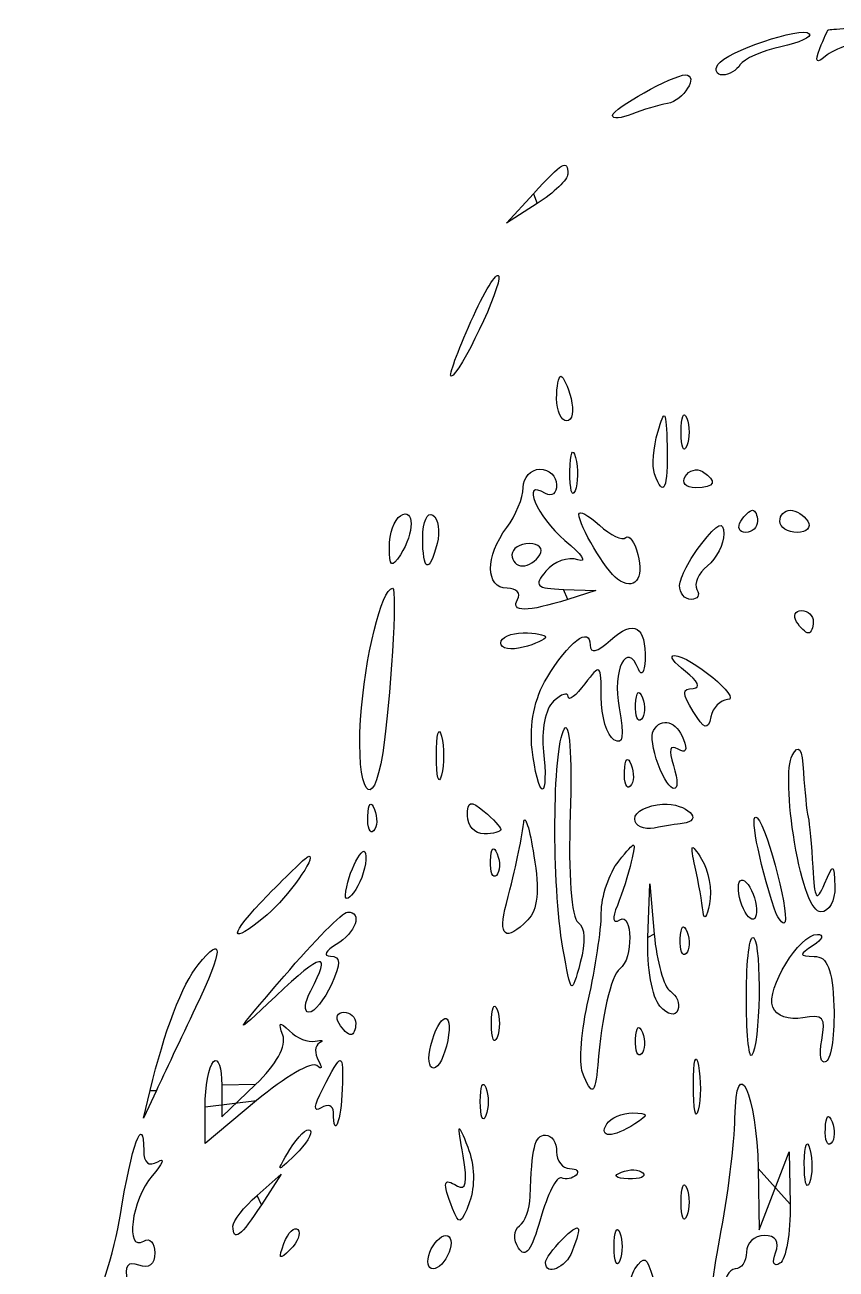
# Model space of a CAD drawing. Extents: x 2 to 593, y 3 to 839.
# Drawn here: x 114.2 to 153.8, y 286.7 to 347.4 of the extents above; entities that cross this region are included whole.
import ezdxf

# ---------------------------------------------------------------- set-up
doc = ezdxf.new("R2010")
doc.units = 0
doc.layers.add('Capa_1', color=7, linetype='CONTINUOUS')

msp = doc.modelspace()

# ---------------------------------------------------------------- linework, layer by layer
at = {"layer": 'Capa_1', "color": 7}
for points in [[(153.0172, 346.239536), (153.0172, 346.239536)], [(148.04804, 345.460336), (148.04804, 345.460336)], [(142.9016, 342.978432), (142.9016, 342.978416)], [(139.227472, 338.680224), (137.730608, 337.722648), (139.050192, 339.161936), (139.050192, 339.161936)], [(135.996272, 332.92516), (135.996272, 332.92516)], [(140.180024, 329.170608), (140.180024, 329.170608)], [(146.253424, 327.537424), (146.253424, 327.537424)], [(140.830464, 325.63232), (140.830456, 325.63232)], [(144.956232, 325.496248), (144.956232, 325.496248)], [(146.445128, 325.36904), (146.445128, 325.36904)], [(149.161216, 323.182904), (149.161216, 323.182904)], [(151.06632, 323.182904), (151.06632, 323.182904)], [(133.648248, 322.398536), (133.648248, 322.398536)], [(132.023632, 321.926048), (132.023632, 321.926048)], [(139.363552, 321.549936), (139.363552, 321.549936)], [(140.521624, 319.862736), (142.085136, 319.808496), (140.724352, 319.372696)], [(143.14776, 320.361144), (143.14776, 320.361144)], [(146.179592, 320.053072), (146.179592, 320.053072)], [(138.274936, 319.372696), (138.27492, 319.37268)], [(151.882792, 318.284008), (151.882792, 318.284008)], [(137.458448, 317.246336), (137.458448, 317.246336)], [(144.033216, 314.247008), (144.0332, 314.247008)], [(146.843272, 313.911176), (146.843272, 313.911176)], [(130.620424, 313.521256), (130.620424, 313.521256)], [(138.98456, 312.05436), (138.984592, 312.05436)], [(134.31884, 311.752232), (134.31884, 311.752232)], [(145.125224, 311.344), (145.125224, 311.343992)], [(143.488888, 310.981112), (143.488888, 310.981112)], [(130.969656, 308.803864), (130.969648, 308.803864)], [(135.825504, 308.825144), (135.825504, 308.825144)], [(143.990616, 308.670584), (143.990616, 308.670584)], [(151.78368, 307.5338), (151.78368, 307.5338)], [(136.957112, 306.6266), (136.957112, 306.6266)], [(144.62964, 302.884184), (144.724728, 305.492656), (144.939304, 303.052184)], [(126.08748, 304.942504), (126.087472, 304.942504)], [(129.88464, 304.948304), (129.88464, 304.948304)], [(137.72816, 304.540064), (137.72816, 304.540064)], [(147.322808, 304.131832), (147.322808, 304.131832)], [(149.215648, 304.458416), (149.215648, 304.458416)], [(150.806752, 304.267904), (150.806752, 304.267904)], [(140.487744, 302.363936), (140.48776, 302.363936)], [(146.210464, 302.8164), (146.210456, 302.8164)], [(126.885744, 300.995192), (126.885728, 300.995192)], [(149.433376, 300.049512), (149.433376, 300.049512)], [(145.214936, 299.535848), (145.214936, 299.535848)], [(129.565888, 298.68872), (129.565888, 298.68872)], [(137.00008, 298.68872), (137.00008, 298.68872)], [(134.037064, 297.608584), (134.037064, 297.608584)], [(144.033216, 297.917608), (144.0332, 297.917608)], [(153.109744, 297.868968), (153.109728, 297.868968)], [(141.443504, 296.296632), (141.44348, 296.296672)], [(123.850584, 295.68388), (123.850584, 294.130544), (125.497528, 295.708424)], [(146.849104, 295.695), (146.849064, 295.695)], [(120.664592, 295.42284), (120.03464, 294.062056), (120.357032, 295.42284), (120.357032, 295.42284)], [(125.542624, 294.928248), (123.034096, 292.828216), (123.034096, 294.623256), (123.034112, 294.623256)], [(129.293752, 294.366352), (129.293728, 294.366336)], [(136.455768, 294.878528), (136.455768, 294.878528)], [(142.62944, 293.789896), (142.62944, 293.789896)], [(153.28656, 293.563096), (153.286552, 293.563096)], [(127.171112, 292.540432), (127.171112, 292.540432)], [(150.010768, 291.61264), (150.060528, 288.618904), (150.794176, 290.524008), (151.527824, 292.429112), (151.569264, 289.875744)], [(125.567784, 290.303568), (126.740672, 291.34048), (125.777344, 289.843616)], [(143.343856, 291.44016), (143.343856, 291.440152)], [(152.261064, 291.884792), (152.261064, 291.884792)], [(135.100792, 289.664712), (135.100792, 289.664712)], [(146.253424, 289.979696), (146.253424, 289.979696)], [(124.394896, 288.806704), (124.394896, 288.806704)], [(126.879304, 287.961992), (126.879304, 287.961992)], [(138.322776, 287.727208), (138.322768, 287.727208)], [(142.987536, 287.802432), (142.987536, 287.802432)], [(148.137928, 288.210672), (148.137888, 288.210672)], [(133.99572, 287.53028), (133.99572, 287.53028)], [(139.635712, 287.02484), (139.635712, 287.02484)]]:
    msp.add_lwpolyline(points, close=True, dxfattribs=at)
for points in [[(148.04804, 345.460336), (148.43772, 346.09084), (152.129824, 347.339552), (152.502496, 346.966888)], [(153.0172, 346.239536), (153.20576, 346.730936), (153.395072, 347.143976), (153.437888, 347.157408)], [(153.437888, 347.157408), (153.480688, 347.170848), (154.862912, 347.278944), (156.509464, 347.397648)], [(152.502496, 346.966888), (152.653536, 346.815848), (152.027576, 346.527648), (151.11148, 346.32644)], [(156.798024, 347.0684), (155.310176, 346.768608), (153.77368, 346.25844), (153.383592, 345.934696)], [(151.11148, 346.32644), (150.195384, 346.125232), (149.30612, 345.734512), (149.135336, 345.458168)], [(153.383592, 345.934696), (152.837936, 345.48184), (152.753424, 345.55216), (153.0172, 346.239536)], [(148.280496, 344.955736), (147.981128, 344.955736), (147.87652, 345.182808), (148.04804, 345.460336)], [(149.135336, 345.458168), (148.964544, 345.181832), (148.579872, 344.955736), (148.280496, 344.955736)], [(142.9016, 342.978416), (142.9016, 343.30992), (145.861744, 344.955736), (146.457968, 344.955736)], [(146.457968, 344.955736), (147.145152, 344.955736), (146.359784, 343.686592), (145.593664, 343.559016)], [(145.593664, 343.559016), (145.160832, 343.486936), (144.378048, 343.255632), (143.854144, 343.044992)], [(143.854144, 343.044992), (143.330248, 342.834352), (142.9016, 342.804392), (142.9016, 342.978432)], [(139.050192, 339.161936), (140.476976, 340.718128), (140.724336, 340.859616), (140.724336, 340.119504)], [(140.724336, 340.119504), (140.724336, 339.85456), (140.050752, 339.20688), (139.227472, 338.680224)], [(137.354176, 335.14308), (137.52904, 334.676456), (135.429336, 330.25924), (135.032664, 330.25924)], [(135.996272, 332.92516), (136.650784, 334.391416), (137.26184, 335.38948), (137.354176, 335.14308)], [(135.032664, 330.25924), (134.908136, 330.25924), (135.341768, 331.458904), (135.996272, 332.92516)], [(140.180024, 329.170608), (140.180024, 329.769352), (140.273928, 330.25924), (140.388696, 330.25924)], [(140.388696, 330.25924), (140.503464, 330.25924), (140.725472, 329.769352), (140.882056, 329.170608)], [(140.673376, 328.081976), (140.402032, 328.081976), (140.180024, 328.571864), (140.180024, 329.170608)], [(140.882056, 329.170608), (141.038632, 328.571864), (140.944696, 328.081976), (140.673376, 328.081976)], [(145.115896, 327.537424), (145.46284, 328.721376), (145.521704, 328.632968), (145.568912, 326.857032)], [(146.253424, 327.537424), (146.253424, 328.285856), (146.376976, 328.592032), (146.527976, 328.217816)], [(146.527976, 328.217816), (146.678976, 327.8436), (146.678976, 327.231248), (146.527976, 326.857032)], [(144.956232, 325.496248), (144.824728, 325.870464), (144.896552, 326.788992), (145.115896, 327.537424)], [(146.527976, 326.857032), (146.376976, 326.482816), (146.253424, 326.788952), (146.253424, 327.537424)], [(140.830456, 325.63232), (140.841576, 326.53044), (140.963536, 326.83196), (141.101544, 326.30236)], [(145.568912, 326.857032), (145.624032, 324.784512), (145.389424, 324.263504), (144.956232, 325.496248)], [(141.101544, 326.30236), (141.239552, 325.772752), (141.230472, 325.037928), (141.081384, 324.669416)], [(138.547096, 324.829144), (138.547096, 325.320776), (138.914504, 325.723016), (139.363568, 325.723016)], [(139.363568, 325.723016), (139.812624, 325.723016), (140.18004, 325.381976), (140.18004, 324.965144)], [(141.081384, 324.669416), (140.93228, 324.300896), (140.819368, 324.734216), (140.830464, 325.63232)], [(146.951832, 324.815848), (146.485104, 324.815848), (146.257088, 325.064784), (146.445128, 325.36904)], [(146.445128, 325.36904), (146.633168, 325.673296), (147.01504, 325.78132), (147.293728, 325.60908)], [(147.293728, 325.60908), (148.048712, 325.142472), (147.907936, 324.815848), (146.951832, 324.815848)], [(137.747936, 322.87868), (138.187472, 323.4598), (138.547096, 324.337512), (138.547096, 324.829144)], [(139.63572, 324.543672), (138.413136, 325.299272), (139.20004, 323.405608), (140.588272, 322.2514)], [(140.18004, 324.965144), (140.18004, 324.548304), (139.935096, 324.358648), (139.63572, 324.543672)], [(132.559616, 323.45504), (133.252632, 323.883344), (133.252632, 322.622304), (132.559616, 321.549936)], [(133.648248, 322.398536), (133.648248, 323.16464), (133.870192, 323.654272), (134.141464, 323.486624)], [(134.141464, 323.486624), (134.412728, 323.318968), (134.506632, 322.69216), (134.350136, 322.093712)], [(141.268656, 323.532016), (141.268656, 323.732168), (141.717176, 323.490016), (142.265376, 322.993904)], [(143.14776, 320.361144), (142.567704, 320.777808), (141.268656, 322.969864), (141.268656, 323.532016)], [(149.161216, 323.182904), (149.34624, 323.48228), (149.60564, 323.727224), (149.737656, 323.727224)], [(149.737656, 323.727224), (149.869672, 323.727224), (149.977688, 323.48228), (149.977688, 323.182904)], [(151.06632, 323.182904), (151.06632, 323.48228), (151.2968, 323.727224), (151.578504, 323.727224)], [(151.578504, 323.727224), (151.860208, 323.727224), (152.24208, 323.48228), (152.427104, 323.182904)], [(132.023632, 321.926048), (132.019632, 322.581968), (132.26024, 323.270016), (132.559616, 323.45504)], [(137.762736, 319.916992), (136.700368, 319.916992), (136.692536, 321.483336), (137.747936, 322.87868)], [(142.265376, 322.993904), (142.813568, 322.497784), (143.394816, 322.2246), (143.557032, 322.386808)], [(147.256112, 322.094256), (148.050776, 323.110176), (148.3236, 323.23052), (148.33264, 322.569136)], [(149.401248, 322.638592), (149.084208, 322.638592), (148.976192, 322.883536), (149.161216, 323.182904)], [(149.977688, 323.182904), (149.977688, 322.883536), (149.718288, 322.638592), (149.401248, 322.638592)], [(151.914912, 322.638592), (151.448184, 322.638592), (151.06632, 322.883536), (151.06632, 323.182904)], [(152.427104, 323.182904), (152.612128, 322.883536), (152.381664, 322.638592), (151.914912, 322.638592)], [(134.350136, 322.093712), (133.958472, 320.596), (133.648248, 320.730728), (133.648248, 322.398536)], [(143.557032, 322.386808), (143.719248, 322.549024), (143.982552, 322.182392), (144.142152, 321.572072)], [(148.33264, 322.569136), (148.33904, 322.081888), (147.980024, 321.380544), (147.534264, 321.0106)], [(132.559616, 321.549936), (132.130648, 320.88616), (132.030416, 320.956496), (132.023632, 321.926048)], [(138.85136, 322.094256), (138.384632, 322.094256), (138.002768, 321.849312), (138.002768, 321.549936)], [(139.363552, 321.549936), (139.548576, 321.849312), (139.318112, 322.094256), (138.85136, 322.094256)], [(140.588272, 322.2514), (141.411552, 321.566896), (141.695736, 321.1402), (141.219792, 321.303168)], [(146.179592, 320.053072), (146.185992, 320.427288), (146.67068, 321.345824), (147.256112, 322.094256)], [(138.002768, 321.549936), (138.002768, 321.250568), (138.233248, 321.005624), (138.514952, 321.005624)], [(138.514952, 321.005624), (138.796656, 321.005624), (139.178528, 321.250568), (139.363552, 321.549936)], [(141.219792, 321.303168), (140.743856, 321.466144), (140.040272, 321.22092), (139.65628, 320.75824)], [(144.142152, 321.572072), (144.458096, 320.363912), (143.970512, 319.77016), (143.14776, 320.361144)], [(139.65628, 320.75824), (139.055064, 320.033816), (139.175232, 319.909464), (140.521624, 319.862736)], [(147.534264, 321.0106), (147.088504, 320.640648), (146.858016, 320.120768), (147.022072, 319.85532)], [(130.620424, 313.521256), (130.819568, 316.539376), (131.6446, 319.916952), (132.182688, 319.916952)], [(132.182688, 319.916952), (132.416672, 319.916952), (132.080176, 314.367568), (131.695872, 311.888312)], [(138.27492, 319.37268), (138.459944, 319.672056), (138.22948, 319.916992), (137.762736, 319.916992)], [(146.743928, 319.37268), (146.42688, 319.37268), (146.172936, 319.678856), (146.179592, 320.053072)], [(147.022072, 319.85532), (147.186136, 319.589864), (147.060952, 319.37268), (146.743928, 319.37268)], [(140.724352, 319.372696), (138.769824, 318.746744), (137.888072, 318.746744), (138.274936, 319.372696)], [(151.882792, 318.284008), (151.697768, 318.583384), (151.805752, 318.82832), (152.122824, 318.82832)], [(152.122824, 318.82832), (152.439864, 318.82832), (152.699264, 318.583384), (152.699264, 318.284008)], [(139.697392, 315.533016), (140.781832, 317.316232), (141.812968, 318.101008), (141.812968, 317.143136)], [(142.809688, 317.38436), (143.948192, 318.414688), (144.553888, 318.068928), (144.491568, 316.424264)], [(152.459232, 317.739696), (152.327216, 317.739696), (152.067816, 317.984632), (151.882792, 318.284008)], [(152.699264, 318.284008), (152.699264, 317.984632), (152.591248, 317.739696), (152.459232, 317.739696)], [(137.458448, 317.246336), (137.458448, 317.51768), (137.948336, 317.739696), (138.54708, 317.739696)], [(138.54708, 317.739696), (139.145824, 317.739696), (139.635712, 317.645784), (139.635712, 317.531016)], [(139.635712, 317.531016), (139.635712, 317.416248), (139.145824, 317.19424), (138.54708, 317.037664)], [(138.54708, 317.037664), (137.948336, 316.881088), (137.458448, 316.975024), (137.458448, 317.246336)], [(141.812968, 317.143136), (141.812968, 316.712768), (142.160536, 316.796888), (142.809688, 317.38436)], [(144.17292, 315.974064), (143.602, 317.390184), (142.88304, 315.942704), (143.232392, 314.080512)], [(142.35728, 314.609968), (142.35728, 316.225864), (142.3156, 316.259688), (141.55812, 315.258232)], [(144.491568, 316.424264), (144.467968, 315.800568), (144.324544, 315.597976), (144.17292, 315.974064)], [(146.471688, 315.851896), (145.890568, 316.29144), (145.645624, 316.645616), (145.927368, 316.63896)], [(145.927368, 316.63896), (146.70292, 316.62064), (149.257448, 314.499824), (148.520736, 314.485912)], [(146.843272, 315.035424), (147.234584, 315.045344), (147.07528, 315.395368), (146.471688, 315.851896)], [(138.984592, 312.05436), (138.842072, 313.275112), (139.1052, 314.559224), (139.697392, 315.533016)], [(141.55812, 315.258232), (141.118584, 314.677112), (140.751176, 314.395008), (140.741648, 314.631344)], [(144.0332, 314.247008), (144.05936, 314.881104), (144.188296, 315.01008), (144.362056, 314.575864)], [(146.843272, 313.911176), (146.2928, 314.800704), (146.2928, 315.02152), (146.843272, 315.035424)], [(140.027144, 314.409768), (139.629032, 314.037864), (139.42108, 312.977936), (139.542384, 311.938888)], [(140.741648, 314.631344), (140.732128, 314.867672), (140.4106, 314.767968), (140.027144, 314.409768)], [(142.976936, 312.522144), (142.63612, 312.732776), (142.35728, 313.672288), (142.35728, 314.609968)], [(144.362056, 314.575864), (144.519288, 314.182936), (144.499952, 313.713464), (144.319096, 313.532592)], [(148.520736, 314.485912), (148.168464, 314.479512), (147.801056, 314.098152), (147.704256, 313.639016)], [(143.232392, 314.080512), (143.492584, 312.693568), (143.419632, 312.248536), (142.976936, 312.522144)], [(144.319096, 313.532592), (144.138224, 313.35172), (144.009576, 313.673208), (144.033216, 314.247008)], [(147.704256, 313.639016), (147.564, 312.973712), (147.3892, 313.02896), (146.843272, 313.911176)], [(131.695872, 311.888312), (131.207952, 308.740608), (130.387208, 309.986808), (130.620424, 313.521256)], [(134.31884, 311.752232), (134.31884, 312.800032), (134.430864, 313.22868), (134.567776, 312.704784)], [(140.54264, 313.04124), (140.809584, 313.518248), (140.934216, 311.789632), (140.840784, 308.90604)], [(144.902728, 312.976936), (145.301424, 313.654056), (146.030808, 313.437832), (146.375176, 312.540432)], [(134.567776, 312.704784), (134.70468, 312.18088), (134.70468, 311.323584), (134.567776, 310.79968)], [(140.48776, 302.363936), (139.942328, 305.490208), (139.975944, 312.028576), (140.54264, 313.04124)], [(145.125224, 311.343992), (144.870648, 312.017584), (144.770528, 312.752408), (144.902728, 312.976936)], [(139.482624, 310.119288), (139.332936, 310.119288), (139.108808, 310.990072), (138.98456, 312.05436)], [(146.102936, 312.06428), (145.704792, 312.310352), (145.628584, 312.04836), (145.873688, 311.27608)], [(146.375176, 312.540432), (146.57832, 312.011032), (146.476696, 311.833288), (146.102936, 312.06428)], [(151.663504, 311.752232), (151.99912, 312.350096), (152.148472, 312.131488), (152.221304, 310.93576)], [(134.567776, 310.79968), (134.430864, 310.275776), (134.31884, 310.704424), (134.31884, 311.752232)], [(139.542384, 311.938888), (139.659216, 310.938112), (139.632336, 310.119288), (139.482624, 310.119288)], [(143.488888, 310.981112), (143.515048, 311.615216), (143.643984, 311.744192), (143.817736, 311.309976)], [(145.873688, 311.27608), (146.364616, 309.729336), (145.713128, 309.788448), (145.125224, 311.344)], [(151.78368, 307.5338), (151.46064, 309.433424), (151.407568, 311.296328), (151.663504, 311.752232)], [(143.774776, 310.266704), (143.593904, 310.085832), (143.465256, 310.40732), (143.488888, 310.981112)], [(143.817736, 311.309976), (143.974976, 310.917048), (143.95564, 310.447576), (143.774776, 310.266704)], [(152.221304, 310.93576), (152.276024, 310.037648), (152.377672, 309.05788), (152.447224, 308.758504)], [(130.969648, 308.803864), (130.995808, 309.43796), (131.124744, 309.566936), (131.298496, 309.13272)], [(135.825504, 308.825144), (135.825504, 309.548432), (135.97328, 309.585624), (136.641976, 309.030656)], [(131.298496, 309.13272), (131.455744, 308.7398), (131.4364, 308.27032), (131.255536, 308.089448)], [(136.641976, 309.030656), (137.09104, 308.657968), (137.458448, 308.260568), (137.458448, 308.147536)], [(138.573568, 308.486344), (138.633968, 308.935408), (138.86016, 308.206856), (139.076264, 306.867344)], [(143.990616, 308.670584), (143.990816, 309.018312), (144.603176, 309.338136), (145.3514, 309.381312)], [(145.3514, 309.381312), (146.522104, 309.448832), (147.426488, 308.559256), (146.30356, 308.444696)], [(150.806752, 304.267904), (150.018512, 306.647296), (149.548008, 309.133136), (149.96556, 308.7122)], [(131.255536, 308.089448), (131.074664, 307.908576), (130.946016, 308.230064), (130.969656, 308.803864)], [(136.641976, 307.942024), (136.19292, 307.942024), (135.825504, 308.339432), (135.825504, 308.825144)], [(137.72816, 304.540064), (138.211224, 306.404944), (138.432752, 307.439048), (138.573568, 308.486344)], [(140.840784, 308.90604), (140.745888, 305.977296), (140.905024, 303.812256), (141.230056, 303.6114)], [(144.942776, 308.220696), (144.418872, 308.120408), (143.9904, 308.322856), (143.990616, 308.670584)], [(146.30356, 308.444696), (146.079032, 308.421816), (145.46668, 308.320992), (144.942776, 308.220696)], [(149.96556, 308.7122), (150.490992, 308.18252), (151.6548, 303.587512), (151.263536, 303.587512)], [(152.447224, 308.758504), (152.516824, 308.459128), (152.61916, 307.356896), (152.674736, 306.309088)], [(129.88464, 304.948304), (129.94128, 305.979352), (130.848488, 307.715512), (130.88008, 306.8534)], [(137.458448, 308.147536), (137.458448, 308.034504), (137.09104, 307.942024), (136.641976, 307.942024)], [(136.957112, 306.6266), (136.983192, 307.260704), (137.112208, 307.38968), (137.28596, 306.955464)], [(143.214152, 306.613336), (144.059536, 307.655768), (144.067664, 307.655336), (143.820224, 306.581256)], [(146.939072, 306.309088), (146.67788, 307.485304), (146.720664, 307.538552), (147.254472, 306.701672)], [(153.075048, 304.131832), (152.625208, 304.131832), (152.148752, 305.387), (151.78368, 307.5338)], [(128.088168, 306.847608), (128.504048, 306.863128), (127.063848, 304.835432), (126.0626, 303.995752)], [(126.087472, 304.942504), (127.10248, 305.987128), (128.002792, 306.844416), (128.088168, 306.847608)], [(130.88008, 306.8534), (130.89656, 306.404344), (130.672568, 305.66952), (130.38236, 305.220456)], [(137.243, 305.912192), (137.062128, 305.73132), (136.93348, 306.052808), (136.957112, 306.6266)], [(137.28596, 306.955464), (137.4432, 306.562536), (137.423864, 306.093064), (137.243, 305.912192)], [(139.076264, 306.867344), (139.351048, 305.164168), (139.260424, 304.223096), (138.774856, 303.737536)], [(142.35728, 304.069368), (142.35728, 304.887432), (142.742872, 306.032216), (143.214152, 306.613336)], [(143.820224, 306.581256), (143.68228, 305.982504), (143.377536, 305.023792), (143.143008, 304.450784)], [(147.254472, 306.701672), (147.594136, 306.16916), (147.766816, 305.189392), (147.6382, 304.524408)], [(153.243576, 305.492616), (153.689944, 306.531368), (153.713128, 306.525128), (153.749632, 305.356536)], [(147.322808, 304.131832), (147.277928, 304.580888), (147.105272, 305.560656), (146.939072, 306.309088)], [(152.674736, 306.309088), (152.75872, 304.725488), (152.85472, 304.587704), (153.243576, 305.492616)], [(149.215648, 304.458416), (149.021928, 304.96324), (148.985904, 305.498744), (149.135592, 305.648432)], [(149.135592, 305.648432), (149.28528, 305.79812), (149.566248, 305.507552), (149.75996, 305.002736)], [(153.749632, 305.356536), (153.770672, 304.682944), (153.467112, 304.131832), (153.075048, 304.131832)], [(126.0626, 303.995752), (124.13116, 302.375976), (124.146096, 302.944496), (126.08748, 304.942504)], [(130.38236, 305.220456), (130.092152, 304.7714), (129.868176, 304.648928), (129.88464, 304.948304)], [(149.75996, 305.002736), (149.95368, 304.497912), (149.989704, 303.962408), (149.840024, 303.81272)], [(126.885728, 300.995192), (128.359816, 302.712808), (129.749592, 304.121224), (129.97412, 304.125)], [(129.97412, 304.125), (130.74148, 304.13788), (130.383864, 303.098208), (129.429808, 302.542528)], [(138.774856, 303.737536), (137.676184, 302.638864), (137.308688, 302.920632), (137.72816, 304.540064)], [(141.732728, 299.87624), (142.076232, 301.3644), (142.35728, 303.251304), (142.35728, 304.069368)], [(143.143008, 304.450784), (142.876544, 303.79972), (142.919536, 303.534368), (143.257648, 303.743328)], [(143.257648, 303.743328), (143.904256, 304.142952), (143.916864, 301.828376), (143.270688, 301.353928)], [(147.6382, 304.524408), (147.509592, 303.859432), (147.367664, 303.682768), (147.322808, 304.131832)], [(149.840024, 303.81272), (149.690336, 303.663032), (149.40936, 303.9536), (149.215648, 304.458416)], [(151.263536, 303.587512), (151.136272, 303.587512), (150.93072, 303.893688), (150.806752, 304.267904)], [(141.230056, 303.6114), (141.567376, 303.402928), (141.6082, 302.648928), (141.335704, 301.660552)], [(146.210456, 302.8164), (146.236616, 303.450496), (146.365552, 303.579472), (146.539312, 303.145256)], [(122.689816, 301.54972), (123.972696, 303.0996), (123.927512, 302.331536), (122.567192, 299.465216)], [(145.214936, 299.535848), (144.834104, 299.949968), (144.576408, 301.424168), (144.62964, 302.884184)], [(144.939304, 303.052184), (145.05732, 301.70992), (145.411792, 300.452304), (145.727024, 300.25748)], [(146.539312, 303.145256), (146.696552, 302.752336), (146.677216, 302.282856), (146.496352, 302.101984)], [(149.433376, 300.049512), (149.433376, 301.795848), (149.595592, 303.062456), (149.793872, 302.864176)], [(149.793872, 302.864176), (150.195304, 302.462752), (150.112584, 297.553552), (149.697392, 297.13836)], [(150.72572, 299.487264), (150.384, 300.3778), (152.018208, 303.046784), (152.897944, 303.034912)], [(152.897944, 303.034912), (153.237728, 303.030912), (153.14832, 302.789136), (152.699264, 302.498936)], [(128.185952, 300.28588), (129.239368, 302.254192), (128.753864, 302.179744), (126.477504, 300.023896)], [(129.429808, 302.542528), (128.905904, 302.237376), (128.778184, 301.980264), (129.145976, 301.97116)], [(141.335704, 301.660552), (140.892448, 300.052816), (140.890712, 300.054248), (140.487744, 302.363936)], [(146.496352, 302.101984), (146.315472, 301.92112), (146.186832, 302.242608), (146.210464, 302.8164)], [(152.699264, 302.498936), (151.984336, 302.036912), (151.990288, 301.970248), (152.747104, 301.962952)], [(129.145976, 301.97116), (129.661576, 301.95836), (129.672728, 301.643008), (129.194696, 300.593824)], [(152.747104, 301.962952), (153.391616, 301.956552), (153.634632, 301.3404), (153.702768, 299.539248)], [(120.357032, 295.42284), (121.034456, 298.282184), (121.928232, 300.629624), (122.689816, 301.54972)], [(143.270688, 301.353928), (142.830632, 301.03084), (142.37416, 299.056456), (142.18256, 296.647512)], [(126.477504, 300.023896), (124.304488, 297.965912), (124.322256, 298.0082), (126.885744, 300.995192)], [(129.194696, 300.593824), (128.853688, 299.845392), (128.360432, 299.23304), (128.098584, 299.23304)], [(128.098584, 299.23304), (127.836736, 299.23304), (127.876048, 299.706816), (128.185952, 300.28588)], [(141.44348, 296.296672), (141.259056, 296.777272), (141.38924, 298.38808), (141.732728, 299.87624)], [(145.727024, 300.25748), (146.042256, 300.062656), (146.20908, 299.65412), (146.097744, 299.349616)], [(149.697392, 297.13836), (149.552184, 296.993152), (149.433376, 298.303168), (149.433376, 300.049512)], [(122.567192, 299.465216), (121.867232, 297.990344), (121.011056, 296.171272), (120.664592, 295.42284)], [(129.565888, 298.68872), (129.380864, 298.988096), (129.488848, 299.23304), (129.80592, 299.23304)], [(129.80592, 299.23304), (130.12296, 299.23304), (130.38236, 298.988096), (130.38236, 298.68872)], [(134.037064, 297.608584), (134.45816, 299.21884), (135.167928, 299.430272), (134.866952, 297.855784)], [(137.00008, 298.68872), (137.00008, 299.437152), (137.123624, 299.743328), (137.274624, 299.369112)], [(137.274624, 299.369112), (137.425624, 298.994896), (137.425624, 298.382544), (137.274624, 298.008328)], [(146.097744, 299.349616), (145.977016, 299.019384), (145.620768, 299.094544), (145.214936, 299.535848)], [(152.187552, 298.967168), (151.517544, 298.838136), (150.889008, 299.061768), (150.72572, 299.487264)], [(153.702768, 299.539248), (153.753008, 298.210792), (153.583168, 296.993496), (153.325336, 296.834144)], [(126.826072, 298.123592), (126.58212, 298.765072), (126.658008, 298.81172), (127.150552, 298.323024)], [(130.142328, 298.144408), (130.010304, 298.144408), (129.750912, 298.389352), (129.565888, 298.68872)], [(130.38236, 298.68872), (130.38236, 298.389352), (130.274344, 298.144408), (130.142328, 298.144408)], [(137.274624, 298.008328), (137.123624, 297.634112), (137.00008, 297.940248), (137.00008, 298.68872)], [(144.0332, 297.917608), (144.05936, 298.551704), (144.188296, 298.68068), (144.362056, 298.246464)], [(153.109728, 297.868968), (153.323536, 298.987448), (153.180048, 299.158304), (152.187552, 298.967168)], [(125.497528, 295.708424), (126.504248, 296.67292), (127.020712, 297.611784), (126.826072, 298.123592)], [(127.150552, 298.323024), (127.504144, 297.972208), (128.069768, 297.748352), (128.407504, 297.825584)], [(144.362056, 298.246464), (144.519288, 297.853536), (144.499952, 297.384064), (144.319096, 297.203192)], [(128.609944, 297.736552), (128.383544, 297.610368), (128.361584, 297.221864), (128.561144, 296.873216)], [(128.407504, 297.825584), (128.745248, 297.902784), (128.836344, 297.862784), (128.609944, 297.736552)], [(134.180064, 296.511472), (133.943616, 296.511472), (133.879272, 297.005168), (134.037064, 297.608584)], [(134.866952, 297.855784), (134.725608, 297.116408), (134.416512, 296.511472), (134.180064, 296.511472)], [(144.319096, 297.203192), (144.138224, 297.022328), (144.009576, 297.343808), (144.033216, 297.917608)], [(148.877392, 294.062056), (148.921472, 297.449736), (149.950736, 295.22536), (150.010768, 291.61264)], [(153.325336, 296.834144), (153.067496, 296.674792), (152.97048, 297.140464), (153.109744, 297.868968)], [(123.034112, 294.623256), (123.034112, 295.610528), (123.217816, 296.602552), (123.442344, 296.827752)], [(123.442344, 296.827752), (123.666872, 297.052968), (123.850584, 296.538216), (123.850584, 295.68388)], [(128.487544, 296.633792), (128.247528, 296.85076), (126.92232, 296.083264), (125.542624, 294.928248)], [(128.561144, 296.873216), (128.760688, 296.524568), (128.727584, 296.416832), (128.487544, 296.633792)], [(128.768864, 295.493232), (129.734352, 297.346224), (129.773496, 297.345624), (129.720416, 295.478752)], [(146.849064, 295.695), (146.855464, 296.892488), (146.966576, 297.31828), (147.096776, 296.6412)], [(142.18256, 296.647512), (142.067136, 295.196328), (141.896768, 295.11544), (141.443504, 296.296632)], [(147.096776, 296.6412), (147.226968, 295.964128), (147.222024, 294.98436), (147.085816, 294.463944)], [(136.455768, 294.878528), (136.455768, 295.62696), (136.579312, 295.933136), (136.730312, 295.55892)], [(147.085816, 294.463944), (146.949592, 293.943528), (146.843064, 294.497544), (146.849104, 295.695)], [(128.695104, 294.572808), (128.309312, 294.334368), (128.33552, 294.661592), (128.768864, 295.493232)], [(129.720416, 295.478752), (129.677296, 293.962344), (129.293752, 292.962344), (129.293752, 294.366352)], [(136.730312, 295.55892), (136.881304, 295.184704), (136.881304, 294.572352), (136.730312, 294.198136)], [(118.905632, 289.371384), (119.443344, 292.748392), (120.040376, 294.388024), (120.040376, 292.487704)], [(129.293728, 294.366336), (129.293728, 294.683376), (129.024344, 294.776288), (128.695104, 294.572808)], [(136.730312, 294.198136), (136.579312, 293.82392), (136.455768, 294.130056), (136.455768, 294.878528)], [(135.61796, 292.224936), (135.3242, 293.89084), (135.345584, 293.930888), (135.847456, 292.654632)], [(143.990224, 293.789896), (142.924256, 293.101016), (142.203688, 293.101016), (142.62944, 293.789896)], [(142.62944, 293.789896), (142.814464, 294.089272), (143.38004, 294.330464), (143.886272, 294.32588)], [(143.886272, 294.32588), (144.679488, 294.31868), (144.693856, 294.244616), (143.990224, 293.789896)], [(148.137888, 288.210672), (148.529024, 290.23144), (148.8618, 292.86456), (148.877392, 294.062056)], [(153.286552, 293.563096), (153.312712, 294.1972), (153.441648, 294.326176), (153.6154, 293.89196)], [(153.6154, 293.89196), (153.77264, 293.499032), (153.753304, 293.02956), (153.57244, 292.848688)], [(127.171112, 292.540432), (127.567456, 293.200408), (128.008896, 293.623224), (128.152096, 293.480024)], [(128.152096, 293.480024), (128.295288, 293.336824), (127.971016, 292.796848), (127.431472, 292.280072)], [(138.895808, 290.251848), (138.961008, 292.627544), (139.113776, 293.245584), (139.635712, 293.245584)], [(139.635712, 293.245584), (139.935088, 293.245584), (140.180032, 292.878168), (140.180032, 292.429112)], [(153.57244, 292.848688), (153.391568, 292.667816), (153.26292, 292.989304), (153.28656, 293.563096)], [(127.431472, 292.280072), (126.4942, 291.382336), (126.4826, 291.393936), (127.171112, 292.540432)], [(135.847456, 292.654632), (136.17784, 291.814472), (136.21224, 290.737176), (135.932808, 289.981792)], [(152.261064, 291.884792), (152.272184, 292.782912), (152.394144, 293.084432), (152.532152, 292.554832)], [(152.532152, 292.554832), (152.67016, 292.025232), (152.66108, 291.2904), (152.511992, 290.921888)], [(120.040376, 292.487704), (120.040376, 291.886944), (120.285608, 291.691784), (120.720768, 291.94624)], [(120.720768, 291.94624), (121.094984, 292.165056), (120.97252, 291.85404), (120.448616, 291.255104)], [(135.339392, 290.760192), (135.756288, 290.502536), (135.842112, 290.953792), (135.61796, 292.224936)], [(140.180032, 292.429112), (140.180032, 291.980048), (140.465792, 291.61264), (140.815064, 291.61264)], [(140.815064, 291.61264), (141.164328, 291.61264), (141.307216, 291.469752), (141.132576, 291.29512)], [(143.672712, 291.111312), (143.038608, 291.137472), (142.90964, 291.266408), (143.343856, 291.44016)], [(143.343856, 291.440152), (143.736776, 291.597384), (144.206248, 291.578056), (144.387128, 291.397192)], [(144.387128, 291.397192), (144.567992, 291.21632), (144.246504, 291.08768), (143.672712, 291.111312)], [(152.511992, 290.921888), (152.362888, 290.553368), (152.249968, 290.986688), (152.261064, 291.884792)], [(120.448616, 291.255104), (119.44364, 290.1062), (119.108984, 287.49896), (120.040376, 288.074592)], [(135.100792, 289.664712), (134.596368, 290.9792), (134.642488, 291.190912), (135.339392, 290.760192)], [(140.410592, 291.159048), (140.188128, 291.258832), (139.730744, 290.360712), (139.394184, 289.163224)], [(141.132576, 291.29512), (140.957944, 291.120488), (140.633048, 291.059248), (140.410592, 291.159048)], [(146.253424, 289.979696), (146.253424, 290.728128), (146.376976, 291.034304), (146.527976, 290.660088)], [(124.394896, 288.806704), (124.394896, 289.05968), (124.922696, 289.733264), (125.567784, 290.303568)], [(138.364608, 288.81584), (138.640328, 289.006896), (138.879368, 289.653104), (138.895808, 290.251848)], [(146.527976, 290.660088), (146.678976, 290.285872), (146.678976, 289.67352), (146.527976, 289.299304)], [(125.777344, 289.843616), (124.78404, 288.300176), (124.394896, 288.008304), (124.394896, 288.806704)], [(135.932808, 289.981792), (135.52448, 288.877984), (135.418224, 288.837488), (135.100792, 289.664712)], [(146.527976, 289.299304), (146.376976, 288.925088), (146.253424, 289.231304), (146.253424, 289.979696)], [(151.569264, 289.875744), (151.591984, 288.471384), (151.368536, 287.17272), (151.072592, 286.989816)], [(114.244328, 277.937752), (115.574376, 279.0416), (118.341656, 285.8294), (118.905632, 289.371384)], [(139.394184, 289.163224), (138.961208, 287.622704), (138.647872, 287.202744), (138.322776, 287.727208)], [(140.452184, 288.152352), (141.33836, 289.038528), (141.449344, 288.906656), (140.938256, 287.5748)], [(126.879304, 287.961992), (127.083712, 288.4988), (127.388072, 288.800896), (127.555664, 288.633312)], [(127.555664, 288.633312), (127.723248, 288.46572), (127.556008, 288.026512), (127.184016, 287.65728)], [(133.99572, 287.53028), (134.168048, 287.979336), (134.52008, 288.346752), (134.778024, 288.346752)], [(134.778024, 288.346752), (135.035976, 288.346752), (135.106032, 287.979336), (134.93372, 287.53028)], [(138.322768, 287.727208), (138.06496, 288.14312), (138.08332, 288.620928), (138.364608, 288.81584)], [(142.987536, 287.802432), (142.987536, 288.550864), (143.111088, 288.857048), (143.262088, 288.482832)], [(143.262088, 288.482832), (143.41308, 288.108608), (143.41308, 287.496256), (143.262088, 287.12204)], [(150.30812, 288.346752), (149.827032, 288.346752), (149.433416, 287.979336), (149.433416, 287.53028)], [(150.858672, 287.502008), (151.06876, 288.049488), (150.874992, 288.346752), (150.30812, 288.346752)], [(120.040376, 288.074592), (120.339752, 288.259616), (120.584696, 288.002912), (120.584696, 287.504168)], [(127.184016, 287.65728), (126.64644, 287.123712), (126.58392, 287.186232), (126.879304, 287.961992)], [(139.635712, 287.02484), (139.635712, 287.195912), (140.00312, 287.703296), (140.452184, 288.152352)], [(143.262088, 287.12204), (143.111088, 286.747824), (142.987536, 287.05396), (142.987536, 287.802432)], [(147.885784, 284.536544), (147.633328, 284.536544), (147.746792, 286.189904), (148.137928, 288.210672)], [(119.80552, 286.896328), (119.253648, 287.108104), (119.088288, 286.873688), (119.238672, 286.0928)], [(120.584696, 287.504168), (120.584696, 286.941016), (120.2894, 286.710648), (119.80552, 286.896328)], [(134.151408, 286.713808), (133.893464, 286.713808), (133.8234, 287.081216), (133.99572, 287.53028)], [(134.93372, 287.53028), (134.761392, 287.081216), (134.40936, 286.713808), (134.151408, 286.713808)], [(140.938256, 287.5748), (140.627736, 286.765568), (139.635712, 286.346728), (139.635712, 287.02484)], [(143.998576, 286.713808), (144.44356, 287.391648), (144.5936, 287.31452), (144.882224, 286.25956)], [(149.433416, 287.53028), (149.433416, 287.081216), (149.188472, 286.713808), (148.889096, 286.713808)], [(151.072592, 286.989816), (150.76404, 286.79912), (150.672792, 287.017656), (150.858672, 287.502008)], [(143.531488, 283.992232), (143.493568, 285.04004), (143.703784, 286.264744), (143.998576, 286.713808)], [(148.889096, 286.713808), (148.589728, 286.713808), (148.344784, 286.22392), (148.344784, 285.625176)]]:
    msp.add_open_spline(points, degree=3, dxfattribs=at)

doc.saveas('drawing.dxf')
